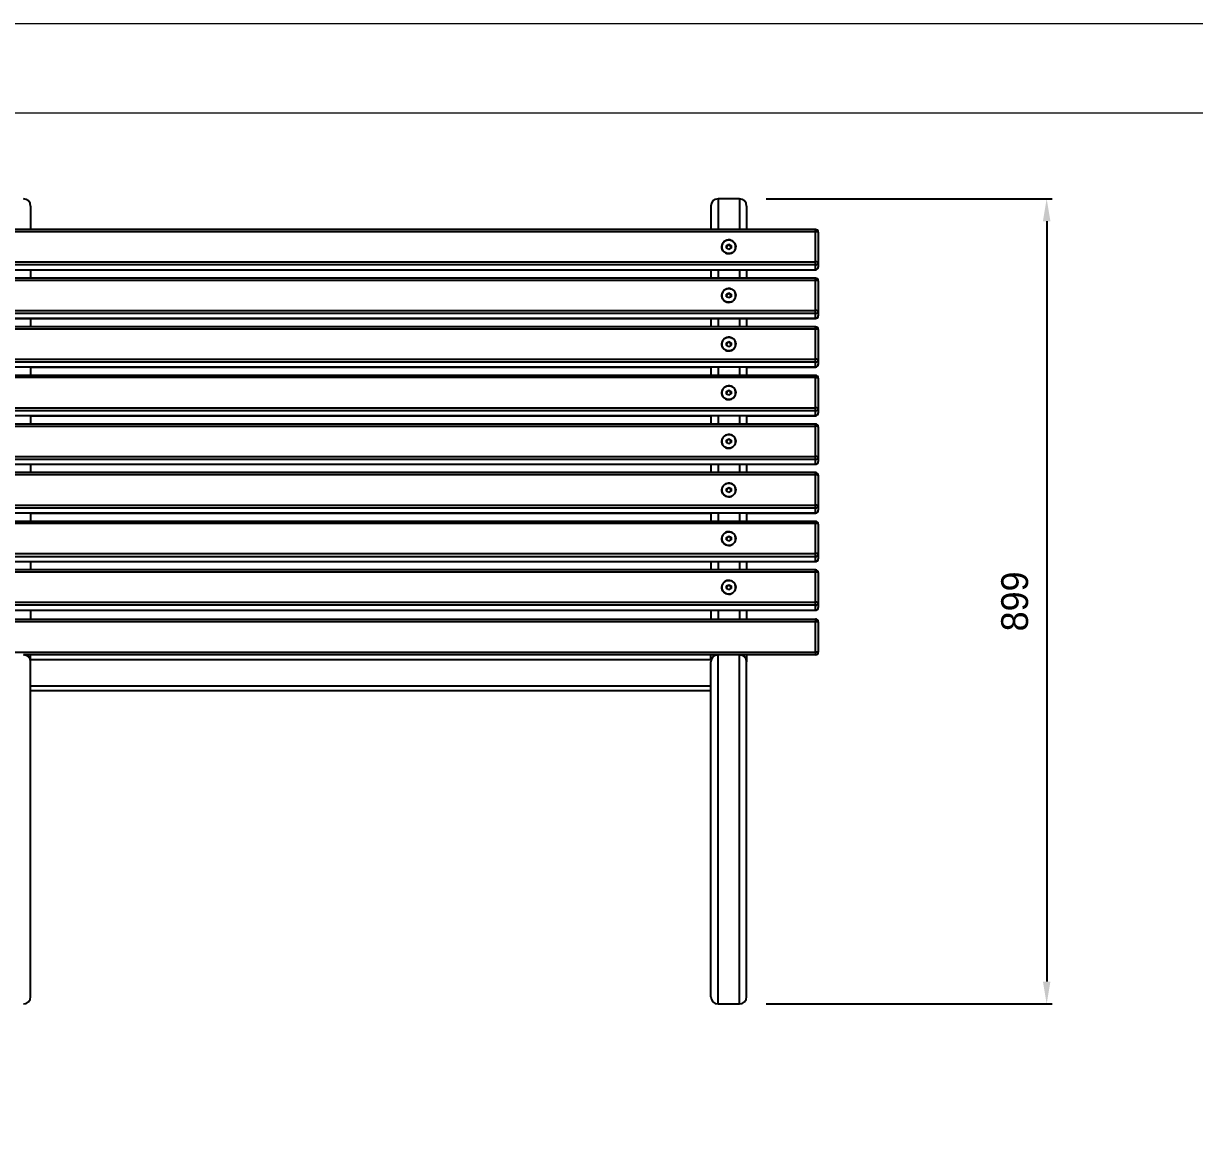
# Model space of a CAD drawing. Header units: millimetres. Extents: x 2692 to 8632, y -671 to 3529.
# Drawn here: x 3786 to 5095, y 2274 to 3529 of the extents above; entities that cross this region are included whole.
import ezdxf

# ---------------------------------------------------------------- set-up
doc = ezdxf.new("R2010")
doc.units = ezdxf.units.MM
doc.header["$PDSIZE"] = -1
doc.layers.add('tabelka', color=155, linetype='Continuous')
doc.layers.add('WYMIAR', color=96, linetype='Continuous')
doc.dimstyles.new('1-1', dxfattribs={"dimtxt": 30, "dimasz": 25, "dimexe": 6.25, "dimexo": 30, "dimgap": 20.625, "dimtad": 1, "dimdec": 1, "dimtxsty": 'Standard', "dimcen": 0, "dimclrd": 2, "dimclre": 2, "dimclrt": 2, "dimadec": 0, "dimazin": 0, "dimtfac": 1, "dimtdec": 1, "dimtmove": 0, "dimatfit": 3, "dimfxl": 0, "dimarcsym": 0})

# ---------------------------------------------------------------- blocks, each defined once
blk = doc.blocks.new('front')
for p, q in [((1102.1, -928.2), (1078.1, -928.2)), ((1078.1, -928.2), (1078.1, -962.4)), ((1102.1, -928.2), (1102.1, -962.4)), ((310.1, -936.2), (310.1, -962.4)), ((1070.1, -936.2), (1070.1, -962.4)), ((1110.1, -936.2), (1110.1, -962.4)), ((1187.1, -962.4), (-606.9, -962.4)), ((1187.1, -965), (-606.9, -965)), ((1187.1, -965), (1187.1, -962.4)), ((1187.1, -998.5), (1187.1, -965)), ((1190.1, -965.4), (1190.1, -999)), ((1087.6, -980.4), (1090, -978.9)), ((1087.6, -980.9), (1088.8, -980.2)), ((1087.6, -983.2), (1087.6, -980.4)), ((1088.8, -980.2), (1090, -979.4)), ((1090, -978.9), (1092.6, -980.3)), ((1090, -979.4), (1090, -978.9)), ((1090, -979.4), (1091.3, -980.1)), ((1091.3, -980.1), (1092.6, -980.8)), ((1092.6, -980.3), (1092.6, -983.1)), ((1092.6, -980.8), (1092.6, -980.3)), ((1092.6, -980.8), (1092.6, -982.3)), ((1090.1, -984.6), (1087.6, -983.2)), ((1092.6, -983.1), (1090.1, -984.6)), ((1092.6, -982.3), (1092.6, -983.1)), ((-606.9, -998.5), (1187.1, -998.5)), ((1187.1, -1002), (-606.9, -1002)), ((-606.9, -1007.3), (1187.1, -1007.3)), ((-606.9, -1007.3), (1187.1, -1007.3)), ((310.1, -1007.3), (310.1, -1016.8)), ((310.1, -1007.4), (1070.1, -1007.4)), ((1070.1, -1007.3), (1070.1, -1016.8)), ((1078.1, -1007.3), (1078.1, -1016.8)), ((1102.1, -1007.3), (1102.1, -1016.8)), ((1110.1, -1007.3), (1110.1, -1016.8)), ((1110.1, -1007.4), (1187.1, -1007.4)), ((1187.1, -1002), (1187.1, -998.5)), ((1187.1, -1007.3), (1187.1, -1002)), ((1187.1, -1007.3), (1187.1, -1007.3)), ((1187.1, -1007.3), (1187.1, -1007.4)), ((1190.1, -999), (1190.1, -1004.3)), ((1190.1, -1004.3), (1190.1, -1004.4)), ((1190.1, -1004.5), (1190.1, -1004.4)), ((1187.1, -1016.8), (-606.9, -1016.8)), ((1187.1, -1019.3), (-606.9, -1019.3)), ((1187.1, -1019.3), (1187.1, -1016.8)), ((1187.1, -1052.9), (1187.1, -1019.3)), ((1190.1, -1019.8), (1190.1, -1053.3)), ((1087.6, -1034.7), (1090, -1033.2)), ((1090, -1033.2), (1092.6, -1034.6)), ((1090, -1033.8), (1090, -1033.2)), ((1087.6, -1035.2), (1088.8, -1034.5)), ((1087.6, -1037.5), (1087.6, -1034.7)), ((1090.1, -1038.9), (1087.6, -1037.5)), ((1088.8, -1034.5), (1090, -1033.8)), ((1090, -1033.8), (1091.3, -1034.5)), ((1092.6, -1037.5), (1090.1, -1038.9)), ((1091.3, -1034.5), (1092.6, -1035.1)), ((1092.6, -1034.6), (1092.6, -1037.5)), ((1092.6, -1035.1), (1092.6, -1034.6)), ((1092.6, -1035.1), (1092.6, -1036.6)), ((1092.6, -1036.6), (1092.6, -1037.5)), ((-606.9, -1052.9), (1187.1, -1052.9)), ((1187.1, -1056.3), (-606.9, -1056.3)), ((1187.1, -1056.3), (1187.1, -1052.9)), ((1187.1, -1061.6), (1187.1, -1056.3)), ((1190.1, -1053.3), (1190.1, -1058.7)), ((1190.1, -1058.7), (1190.1, -1058.8)), ((1190.1, -1058.8), (1190.1, -1058.8)), ((-606.9, -1061.6), (1187.1, -1061.6)), ((-606.9, -1061.7), (1187.1, -1061.7)), ((1187.1, -1071.1), (-606.9, -1071.1)), ((310.1, -1061.7), (310.1, -1071.1)), ((310.1, -1061.8), (1070.1, -1061.8)), ((1070.1, -1061.7), (1070.1, -1071.1)), ((1078.1, -1061.7), (1078.1, -1071.1)), ((1102.1, -1061.7), (1102.1, -1071.1)), ((1110.1, -1061.7), (1110.1, -1071.1)), ((1110.1, -1061.8), (1187.1, -1061.8)), ((1187.1, -1061.7), (1187.1, -1061.6)), ((1187.1, -1061.7), (1187.1, -1061.8)), ((1187.1, -1073.6), (1187.1, -1071.1)), ((1187.1, -1073.6), (-606.9, -1073.6)), ((1187.1, -1107.2), (1187.1, -1073.6)), ((1190.1, -1074.1), (1190.1, -1107.7)), ((1087.6, -1089), (1090, -1087.5)), ((1087.6, -1089.6), (1088.8, -1088.8)), ((1087.6, -1091.9), (1087.6, -1089)), ((1090.1, -1093.3), (1087.6, -1091.9)), ((1088.8, -1088.8), (1090, -1088.1)), ((1090, -1087.5), (1092.6, -1088.9)), ((1090, -1088.1), (1090, -1087.5)), ((1090, -1088.1), (1091.3, -1088.8)), ((1092.6, -1091.8), (1090.1, -1093.3)), ((1091.3, -1088.8), (1092.6, -1089.5)), ((1092.6, -1088.9), (1092.6, -1091.8)), ((1092.6, -1089.5), (1092.6, -1088.9)), ((1092.6, -1089.5), (1092.6, -1090.9)), ((1092.6, -1090.9), (1092.6, -1091.8)), ((-606.9, -1107.2), (1187.1, -1107.2)), ((1187.1, -1110.6), (-606.9, -1110.6)), ((1187.1, -1110.6), (1187.1, -1107.2)), ((1187.1, -1115.9), (1187.1, -1110.6)), ((1190.1, -1107.7), (1190.1, -1113)), ((-606.9, -1115.9), (1187.1, -1115.9)), ((-606.9, -1116), (1187.1, -1116)), ((310.1, -1116), (310.1, -1125.4)), ((310.1, -1116.1), (1070.1, -1116.1)), ((1070.1, -1116), (1070.1, -1125.4)), ((1078.1, -1116), (1078.1, -1125.4)), ((1102.1, -1116), (1102.1, -1125.4)), ((1110.1, -1116), (1110.1, -1125.4)), ((1110.1, -1116.1), (1187.1, -1116.1)), ((1187.1, -1116), (1187.1, -1115.9)), ((1187.1, -1116), (1187.1, -1116.1)), ((1190.1, -1113), (1190.1, -1113.1)), ((1190.1, -1113.1), (1190.1, -1113.1)), ((1187.1, -1125.4), (-606.9, -1125.4)), ((1187.1, -1127.9), (-606.9, -1127.9)), ((1187.1, -1127.9), (1187.1, -1125.4)), ((1187.1, -1161.5), (1187.1, -1127.9)), ((1190.1, -1128.4), (1190.1, -1162)), ((1087.6, -1143.3), (1090, -1141.9)), ((1087.6, -1143.9), (1088.8, -1143.1)), ((1087.6, -1146.2), (1087.6, -1143.3)), ((1090.1, -1147.6), (1087.6, -1146.2)), ((1088.8, -1143.1), (1090, -1142.4)), ((1090, -1141.9), (1092.6, -1143.2)), ((1090, -1142.4), (1090, -1141.9)), ((1090, -1142.4), (1091.3, -1143.1)), ((1092.6, -1146.1), (1090.1, -1147.6)), ((1091.3, -1143.1), (1092.6, -1143.8)), ((1092.6, -1143.2), (1092.6, -1146.1)), ((1092.6, -1143.8), (1092.6, -1143.2)), ((1092.6, -1143.8), (1092.6, -1145.2)), ((1092.6, -1145.2), (1092.6, -1146.1)), ((-606.9, -1161.5), (1187.1, -1161.5)), ((1187.1, -1164.9), (1187.1, -1161.5)), ((1190.1, -1162), (1190.1, -1167.3)), ((1187.1, -1164.9), (-606.9, -1164.9)), ((-606.9, -1170.3), (1187.1, -1170.3)), ((-606.9, -1170.3), (1187.1, -1170.3)), ((310.1, -1170.3), (310.1, -1179.7)), ((310.1, -1170.4), (1070.1, -1170.4)), ((1070.1, -1170.3), (1070.1, -1179.7)), ((1078.1, -1170.3), (1078.1, -1179.7)), ((1102.1, -1170.3), (1102.1, -1179.7)), ((1110.1, -1170.3), (1110.1, -1179.7)), ((1110.1, -1170.4), (1187.1, -1170.4)), ((1187.1, -1170.3), (1187.1, -1164.9)), ((1187.1, -1170.3), (1187.1, -1170.3)), ((1187.1, -1170.3), (1187.1, -1170.4)), ((1190.1, -1167.3), (1190.1, -1167.4)), ((1190.1, -1167.4), (1190.1, -1167.4)), ((1187.1, -1179.7), (-606.9, -1179.7)), ((1187.1, -1182.3), (-606.9, -1182.3)), ((1187.1, -1182.3), (1187.1, -1179.7)), ((1187.1, -1215.8), (1187.1, -1182.3)), ((1190.1, -1182.7), (1190.1, -1216.3)), ((1087.6, -1197.7), (1090, -1196.2)), ((1087.6, -1198.2), (1088.8, -1197.5)), ((1087.6, -1200.5), (1087.6, -1197.7)), ((1090.1, -1201.9), (1087.6, -1200.5)), ((1088.8, -1197.5), (1090, -1196.7)), ((1090, -1196.2), (1092.6, -1197.6)), ((1090, -1196.7), (1090, -1196.2)), ((1090, -1196.7), (1091.3, -1197.4)), ((1092.6, -1200.4), (1090.1, -1201.9)), ((1091.3, -1197.4), (1092.6, -1198.1)), ((1092.6, -1197.6), (1092.6, -1200.4)), ((1092.6, -1198.1), (1092.6, -1197.6)), ((1092.6, -1198.1), (1092.6, -1199.5)), ((1092.6, -1199.5), (1092.6, -1200.4)), ((-606.9, -1215.8), (1187.1, -1215.8)), ((1187.1, -1219.3), (1187.1, -1215.8)), ((1190.1, -1216.3), (1190.1, -1221.6)), ((1187.1, -1219.3), (-606.9, -1219.3)), ((-606.9, -1224.6), (1187.1, -1224.6)), ((-606.9, -1224.6), (1187.1, -1224.6)), ((310.1, -1224.6), (310.1, -1234)), ((310.1, -1224.7), (1070.1, -1224.7)), ((1070.1, -1224.6), (1070.1, -1234)), ((1078.1, -1224.6), (1078.1, -1234)), ((1102.1, -1224.6), (1102.1, -1234)), ((1110.1, -1224.6), (1110.1, -1234)), ((1110.1, -1224.7), (1187.1, -1224.7)), ((1187.1, -1224.6), (1187.1, -1219.3)), ((1187.1, -1224.6), (1187.1, -1224.6)), ((1187.1, -1224.6), (1187.1, -1224.7)), ((1190.1, -1221.6), (1190.1, -1221.7)), ((1190.1, -1221.8), (1190.1, -1221.7)), ((1187.1, -1234), (-606.9, -1234)), ((1187.1, -1236.6), (-606.9, -1236.6)), ((1187.1, -1236.6), (1187.1, -1234)), ((1187.1, -1270.2), (1187.1, -1236.6)), ((1190.1, -1237), (1190.1, -1270.6)), ((1087.6, -1252), (1090, -1250.5)), ((1087.6, -1252.5), (1088.8, -1251.8)), ((1087.6, -1254.8), (1087.6, -1252)), ((1090.1, -1256.2), (1087.6, -1254.8)), ((1088.8, -1251.8), (1090, -1251.1)), ((1090, -1250.5), (1092.6, -1251.9)), ((1090, -1251.1), (1090, -1250.5)), ((1090, -1251.1), (1091.3, -1251.7)), ((1092.6, -1254.8), (1090.1, -1256.2)), ((1091.3, -1251.7), (1092.6, -1252.4)), ((1092.6, -1251.9), (1092.6, -1254.8)), ((1092.6, -1252.4), (1092.6, -1251.9)), ((1092.6, -1252.4), (1092.6, -1253.9)), ((1092.6, -1253.9), (1092.6, -1254.8)), ((-606.9, -1270.2), (1187.1, -1270.2)), ((1187.1, -1273.6), (-606.9, -1273.6)), ((-606.9, -1278.9), (1187.1, -1278.9)), ((-606.9, -1278.9), (1187.1, -1278.9)), ((310.1, -1278.9), (310.1, -1288.4)), ((310.1, -1279.1), (1070.1, -1279.1)), ((1070.1, -1278.9), (1070.1, -1288.4)), ((1078.1, -1278.9), (1078.1, -1288.4)), ((1102.1, -1278.9), (1102.1, -1288.4)), ((1110.1, -1278.9), (1110.1, -1288.4)), ((1110.1, -1279.1), (1187.1, -1279.1)), ((1187.1, -1273.6), (1187.1, -1270.2)), ((1187.1, -1278.9), (1187.1, -1273.6)), ((1187.1, -1278.9), (1187.1, -1278.9)), ((1187.1, -1278.9), (1187.1, -1279.1)), ((1190.1, -1270.6), (1190.1, -1275.9)), ((1190.1, -1275.9), (1190.1, -1276.1)), ((1190.1, -1276.1), (1190.1, -1276.1)), ((1187.1, -1288.4), (-606.9, -1288.4)), ((1187.1, -1290.9), (-606.9, -1290.9)), ((1187.1, -1290.9), (1187.1, -1288.4)), ((1187.1, -1324.5), (1187.1, -1290.9)), ((1190.1, -1291.4), (1190.1, -1324.9)), ((1087.6, -1306.3), (1090, -1304.8)), ((1087.6, -1306.8), (1088.8, -1306.1)), ((1087.6, -1309.2), (1087.6, -1306.3)), ((1088.8, -1306.1), (1090, -1305.4)), ((1090, -1304.8), (1092.6, -1306.2)), ((1090, -1305.4), (1090, -1304.8)), ((1090, -1305.4), (1091.3, -1306.1)), ((1091.3, -1306.1), (1092.6, -1306.8)), ((1092.6, -1306.2), (1092.6, -1309.1)), ((1092.6, -1306.8), (1092.6, -1306.2)), ((1092.6, -1306.8), (1092.6, -1308.2)), ((1092.6, -1308.2), (1092.6, -1309.1)), ((1090.1, -1310.6), (1087.6, -1309.2)), ((1092.6, -1309.1), (1090.1, -1310.6)), ((-606.9, -1324.5), (1187.1, -1324.5)), ((1187.1, -1327.9), (-606.9, -1327.9)), ((-606.9, -1333.2), (1187.1, -1333.2)), ((-606.9, -1333.3), (1187.1, -1333.3)), ((310.1, -1333.3), (310.1, -1342.7)), ((310.1, -1333.4), (1070.1, -1333.4)), ((1070.1, -1333.3), (1070.1, -1342.7)), ((1078.1, -1333.3), (1078.1, -1342.7)), ((1102.1, -1333.3), (1102.1, -1342.7)), ((1110.1, -1333.3), (1110.1, -1342.7)), ((1110.1, -1333.4), (1187.1, -1333.4)), ((1187.1, -1327.9), (1187.1, -1324.5)), ((1187.1, -1333.2), (1187.1, -1327.9)), ((1187.1, -1333.3), (1187.1, -1333.2)), ((1187.1, -1333.3), (1187.1, -1333.4)), ((1190.1, -1324.9), (1190.1, -1330.3)), ((1190.1, -1330.3), (1190.1, -1330.4)), ((1190.1, -1330.4), (1190.1, -1330.4)), ((1187.1, -1342.7), (-606.9, -1342.7)), ((1187.1, -1345.2), (-606.9, -1345.2)), ((1187.1, -1345.2), (1187.1, -1342.7)), ((1187.1, -1378.8), (1187.1, -1345.2)), ((1190.1, -1345.7), (1190.1, -1379.3)), ((1087.6, -1360.6), (1090, -1359.2)), ((1087.6, -1361.2), (1088.8, -1360.4)), ((1087.6, -1363.5), (1087.6, -1360.6)), ((1088.8, -1360.4), (1090, -1359.7)), ((1090, -1359.2), (1092.6, -1360.5)), ((1090, -1359.7), (1090, -1359.2)), ((1090, -1359.7), (1091.3, -1360.4)), ((1091.3, -1360.4), (1092.6, -1361.1)), ((1092.6, -1360.5), (1092.6, -1363.4)), ((1092.6, -1361.1), (1092.6, -1360.5)), ((1090.1, -1364.9), (1087.6, -1363.5)), ((1092.6, -1363.4), (1090.1, -1364.9)), ((1092.6, -1361.1), (1092.6, -1362.5)), ((1092.6, -1362.5), (1092.6, -1363.4)), ((-606.9, -1378.8), (1187.1, -1378.8)), ((1187.1, -1382.2), (-606.9, -1382.2)), ((1187.1, -1382.2), (1187.1, -1378.8)), ((1187.1, -1387.6), (1187.1, -1382.2)), ((1190.1, -1379.3), (1190.1, -1384.6)), ((1190.1, -1384.6), (1190.1, -1384.7)), ((1190.1, -1384.7), (1190.1, -1384.7)), ((-606.9, -1387.6), (1187.1, -1387.6)), ((-606.9, -1387.6), (1187.1, -1387.6)), ((-606.9, -1397.5), (1187.1, -1397.5)), ((310.1, -1387.6), (310.1, -1397.5)), ((310.1, -1387.7), (1070.1, -1387.7)), ((1070.1, -1387.6), (1070.1, -1397.5)), ((1078.1, -1387.6), (1078.1, -1397.5)), ((1102.1, -1387.6), (1102.1, -1397.5)), ((1110.1, -1387.6), (1110.1, -1397.5)), ((1110.1, -1387.7), (1187.1, -1387.7)), ((1187.1, -1387.6), (1187.1, -1387.7)), ((1187.1, -1387.6), (1187.1, -1387.6)), ((1187.1, -1397.5), (1187.1, -1400.5)), ((1187.1, -1400.5), (-606.9, -1400.5)), ((1187.1, -1434.5), (1187.1, -1400.5)), ((1190.1, -1400.5), (1187.1, -1400.5)), ((1190.1, -1400.5), (1190.1, -1434.5)), ((-606.9, -1434.5), (1187.1, -1434.5)), ((1078.1, -1437.5), (302.1, -1437.5)), ((310.1, -1442.7), (310.1, -1437.5)), ((1070.1, -1442.7), (1070.1, -1437.5)), ((1102.1, -1437.5), (1078.1, -1437.5)), ((1078.1, -1827.5), (1078.1, -1437.5)), ((1187.1, -1437.5), (1102.1, -1437.5)), ((1102.1, -1827.5), (1102.1, -1437.5)), ((1110.1, -1437.5), (1110.1, -1445.5)), ((1187.1, -1434.5), (1187.1, -1437.5)), ((1190.1, -1434.5), (1187.1, -1434.5)), ((310.1, -1442.7), (1070.1, -1442.7)), ((310.1, -1819.5), (310.1, -1445.5)), ((1070.1, -1819.5), (1070.1, -1445.5)), ((1110.1, -1819.5), (1110.1, -1445.5)), ((310.1, -1472.3), (1070.1, -1472.3)), ((310.1, -1477.5), (1070.1, -1477.5)), ((1078.1, -1827.5), (1102.1, -1827.5))]:
    blk.add_line(p, q)
at = {"flags": 128}
for points in [[(1082.3, -981.9), (1082.5, -983.5), (1083.1, -985.1), (1084, -986.5), (1085.2, -987.7), (1086.6, -988.6), (1088.1, -989.2), (1089.8, -989.4), (1091.5, -989.3), (1093.1, -988.8), (1094.6, -988), (1095.8, -986.9), (1096.8, -985.6), (1097.5, -984.1), (1097.8, -982.4), (1097.8, -980.8), (1097.4, -979.2), (1096.7, -977.7), (1095.6, -976.4), (1094.3, -975.3), (1092.8, -974.6), (1091.2, -974.1), (1089.5, -974.1), (1087.9, -974.4), (1086.3, -975), (1084.9, -976), (1083.8, -977.2), (1083, -978.6), (1082.5, -980.2), (1082.3, -981.9)], [(1090.1, -974.1), (1091.8, -974.2), (1093.4, -974.8), (1094.8, -975.6), (1096, -976.8), (1097, -978.2), (1097.6, -979.7), (1097.9, -981.3), (1097.8, -983), (1097.3, -984.6), (1096.5, -986.1), (1095.4, -987.3), (1094.1, -988.3), (1092.6, -989), (1090.9, -989.4), (1089.2, -989.4), (1087.6, -989), (1086.1, -988.3), (1084.7, -987.3), (1083.6, -986.1), (1082.9, -984.6), (1082.4, -983), (1082.3, -981.3), (1082.6, -979.7), (1083.2, -978.2), (1084.2, -976.8), (1085.4, -975.6), (1086.8, -974.8), (1088.4, -974.2), (1090.1, -974.1)], [(1082.3, -1036.2), (1082.5, -1037.9), (1083.1, -1039.4), (1084, -1040.8), (1085.2, -1042), (1086.6, -1042.9), (1088.1, -1043.5), (1089.8, -1043.8), (1091.5, -1043.6), (1093.1, -1043.2), (1094.6, -1042.4), (1095.8, -1041.3), (1096.8, -1039.9), (1097.5, -1038.4), (1097.8, -1036.8), (1097.8, -1035.1), (1097.4, -1033.5), (1096.7, -1032), (1095.6, -1030.7), (1094.3, -1029.6), (1092.8, -1028.9), (1091.2, -1028.5), (1089.5, -1028.4), (1087.9, -1028.7), (1086.3, -1029.3), (1084.9, -1030.3), (1083.8, -1031.5), (1083, -1033), (1082.5, -1034.6), (1082.3, -1036.2)], [(1090.1, -1028.4), (1091.8, -1028.6), (1093.4, -1029.1), (1094.8, -1030), (1096, -1031.1), (1097, -1032.5), (1097.6, -1034), (1097.9, -1035.7), (1097.8, -1037.3), (1097.3, -1038.9), (1096.5, -1040.4), (1095.4, -1041.7), (1094.1, -1042.7), (1092.6, -1043.4), (1090.9, -1043.7), (1089.2, -1043.7), (1087.6, -1043.4), (1086.1, -1042.7), (1084.7, -1041.7), (1083.6, -1040.4), (1082.9, -1038.9), (1082.4, -1037.3), (1082.3, -1035.7), (1082.6, -1034), (1083.2, -1032.5), (1084.2, -1031.1), (1085.4, -1030), (1086.8, -1029.1), (1088.4, -1028.6), (1090.1, -1028.4)], [(1082.3, -1090.5), (1082.5, -1092.2), (1083.1, -1093.7), (1084, -1095.2), (1085.2, -1096.3), (1086.6, -1097.3), (1088.1, -1097.8), (1089.8, -1098.1), (1091.5, -1098), (1093.1, -1097.5), (1094.6, -1096.7), (1095.8, -1095.6), (1096.8, -1094.2), (1097.5, -1092.7), (1097.8, -1091.1), (1097.8, -1089.4), (1097.4, -1087.8), (1096.7, -1086.3), (1095.6, -1085), (1094.3, -1084), (1092.8, -1083.2), (1091.2, -1082.8), (1089.5, -1082.7), (1087.9, -1083), (1086.3, -1083.7), (1084.9, -1084.6), (1083.8, -1085.9), (1083, -1087.3), (1082.5, -1088.9), (1082.3, -1090.5)], [(1090.1, -1082.7), (1091.8, -1082.9), (1093.4, -1083.4), (1094.8, -1084.3), (1096, -1085.4), (1097, -1086.8), (1097.6, -1088.3), (1097.9, -1090), (1097.8, -1091.6), (1097.3, -1093.2), (1096.5, -1094.7), (1095.4, -1096), (1094.1, -1097), (1092.6, -1097.7), (1090.9, -1098), (1089.2, -1098), (1087.6, -1097.7), (1086.1, -1097), (1084.7, -1096), (1083.6, -1094.7), (1082.9, -1093.2), (1082.4, -1091.6), (1082.3, -1090), (1082.6, -1088.3), (1083.2, -1086.8), (1084.2, -1085.4), (1085.4, -1084.3), (1086.8, -1083.4), (1088.4, -1082.9), (1090.1, -1082.7)], [(1090.1, -1137), (1091.8, -1137.2), (1093.4, -1137.7), (1094.8, -1138.6), (1096, -1139.7), (1097, -1141.1), (1097.6, -1142.7), (1097.9, -1144.3), (1097.8, -1146), (1097.3, -1147.6), (1096.5, -1149), (1095.4, -1150.3), (1094.1, -1151.3), (1092.6, -1152), (1090.9, -1152.4), (1089.2, -1152.4), (1087.6, -1152), (1086.1, -1151.3), (1084.7, -1150.3), (1083.6, -1149), (1082.9, -1147.6), (1082.4, -1146), (1082.3, -1144.3), (1082.6, -1142.7), (1083.2, -1141.1), (1084.2, -1139.7), (1085.4, -1138.6), (1086.8, -1137.7), (1088.4, -1137.2), (1090.1, -1137)], [(1082.3, -1144.9), (1082.5, -1146.5), (1083.1, -1148.1), (1084, -1149.5), (1085.2, -1150.7), (1086.6, -1151.6), (1088.1, -1152.2), (1089.8, -1152.4), (1091.5, -1152.3), (1093.1, -1151.8), (1094.6, -1151), (1095.8, -1149.9), (1096.8, -1148.6), (1097.5, -1147), (1097.8, -1145.4), (1097.8, -1143.8), (1097.4, -1142.1), (1096.7, -1140.6), (1095.6, -1139.3), (1094.3, -1138.3), (1092.8, -1137.5), (1091.2, -1137.1), (1089.5, -1137.1), (1087.9, -1137.3), (1086.3, -1138), (1084.9, -1138.9), (1083.8, -1140.2), (1083, -1141.6), (1082.5, -1143.2), (1082.3, -1144.9)], [(1082.3, -1199.2), (1082.5, -1200.8), (1083.1, -1202.4), (1084, -1203.8), (1085.2, -1205), (1086.6, -1205.9), (1088.1, -1206.5), (1089.8, -1206.7), (1091.5, -1206.6), (1093.1, -1206.1), (1094.6, -1205.3), (1095.8, -1204.2), (1096.8, -1202.9), (1097.5, -1201.4), (1097.8, -1199.7), (1097.8, -1198.1), (1097.4, -1196.5), (1096.7, -1195), (1095.6, -1193.7), (1094.3, -1192.6), (1092.8, -1191.9), (1091.2, -1191.4), (1089.5, -1191.4), (1087.9, -1191.7), (1086.3, -1192.3), (1084.9, -1193.3), (1083.8, -1194.5), (1083, -1195.9), (1082.5, -1197.5), (1082.3, -1199.2)], [(1090.1, -1191.4), (1091.8, -1191.5), (1093.4, -1192.1), (1094.8, -1192.9), (1096, -1194.1), (1097, -1195.4), (1097.6, -1197), (1097.9, -1198.6), (1097.8, -1200.3), (1097.3, -1201.9), (1096.5, -1203.4), (1095.4, -1204.6), (1094.1, -1205.6), (1092.6, -1206.3), (1090.9, -1206.7), (1089.2, -1206.7), (1087.6, -1206.3), (1086.1, -1205.6), (1084.7, -1204.6), (1083.6, -1203.4), (1082.9, -1201.9), (1082.4, -1200.3), (1082.3, -1198.6), (1082.6, -1197), (1083.2, -1195.4), (1084.2, -1194.1), (1085.4, -1192.9), (1086.8, -1192.1), (1088.4, -1191.5), (1090.1, -1191.4)], [(1082.3, -1253.5), (1082.5, -1255.2), (1083.1, -1256.7), (1084, -1258.1), (1085.2, -1259.3), (1086.6, -1260.2), (1088.1, -1260.8), (1089.8, -1261.1), (1091.5, -1260.9), (1093.1, -1260.5), (1094.6, -1259.7), (1095.8, -1258.6), (1096.8, -1257.2), (1097.5, -1255.7), (1097.8, -1254.1), (1097.8, -1252.4), (1097.4, -1250.8), (1096.7, -1249.3), (1095.6, -1248), (1094.3, -1246.9), (1092.8, -1246.2), (1091.2, -1245.8), (1089.5, -1245.7), (1087.9, -1246), (1086.3, -1246.6), (1084.9, -1247.6), (1083.8, -1248.8), (1083, -1250.3), (1082.5, -1251.8), (1082.3, -1253.5)], [(1090.1, -1245.7), (1091.8, -1245.9), (1093.4, -1246.4), (1094.8, -1247.2), (1096, -1248.4), (1097, -1249.8), (1097.6, -1251.3), (1097.9, -1253), (1097.8, -1254.6), (1097.3, -1256.2), (1096.5, -1257.7), (1095.4, -1258.9), (1094.1, -1260), (1092.6, -1260.7), (1090.9, -1261), (1089.2, -1261), (1087.6, -1260.7), (1086.1, -1260), (1084.7, -1258.9), (1083.6, -1257.7), (1082.9, -1256.2), (1082.4, -1254.6), (1082.3, -1253), (1082.6, -1251.3), (1083.2, -1249.8), (1084.2, -1248.4), (1085.4, -1247.2), (1086.8, -1246.4), (1088.4, -1245.9), (1090.1, -1245.7)], [(1082.3, -1307.8), (1082.5, -1309.5), (1083.1, -1311), (1084, -1312.4), (1085.2, -1313.6), (1086.6, -1314.5), (1088.1, -1315.1), (1089.8, -1315.4), (1091.5, -1315.3), (1093.1, -1314.8), (1094.6, -1314), (1095.8, -1312.9), (1096.8, -1311.5), (1097.5, -1310), (1097.8, -1308.4), (1097.8, -1306.7), (1097.4, -1305.1), (1096.7, -1303.6), (1095.6, -1302.3), (1094.3, -1301.3), (1092.8, -1300.5), (1091.2, -1300.1), (1089.5, -1300), (1087.9, -1300.3), (1086.3, -1301), (1084.9, -1301.9), (1083.8, -1303.1), (1083, -1304.6), (1082.5, -1306.2), (1082.3, -1307.8)], [(1090.1, -1300), (1091.8, -1300.2), (1093.4, -1300.7), (1094.8, -1301.6), (1096, -1302.7), (1097, -1304.1), (1097.6, -1305.6), (1097.9, -1307.3), (1097.8, -1308.9), (1097.3, -1310.5), (1096.5, -1312), (1095.4, -1313.3), (1094.1, -1314.3), (1092.6, -1315), (1090.9, -1315.3), (1089.2, -1315.3), (1087.6, -1315), (1086.1, -1314.3), (1084.7, -1313.3), (1083.6, -1312), (1082.9, -1310.5), (1082.4, -1308.9), (1082.3, -1307.3), (1082.6, -1305.6), (1083.2, -1304.1), (1084.2, -1302.7), (1085.4, -1301.6), (1086.8, -1300.7), (1088.4, -1300.2), (1090.1, -1300)], [(1082.3, -1362.1), (1082.5, -1363.8), (1083.1, -1365.4), (1084, -1366.8), (1085.2, -1368), (1086.6, -1368.9), (1088.1, -1369.5), (1089.8, -1369.7), (1091.5, -1369.6), (1093.1, -1369.1), (1094.6, -1368.3), (1095.8, -1367.2), (1096.8, -1365.9), (1097.5, -1364.3), (1097.8, -1362.7), (1097.8, -1361), (1097.4, -1359.4), (1096.7, -1357.9), (1095.6, -1356.6), (1094.3, -1355.6), (1092.8, -1354.8), (1091.2, -1354.4), (1089.5, -1354.3), (1087.9, -1354.6), (1086.3, -1355.3), (1084.9, -1356.2), (1083.8, -1357.5), (1083, -1358.9), (1082.5, -1360.5), (1082.3, -1362.1)], [(1090.1, -1354.3), (1091.8, -1354.5), (1093.4, -1355), (1094.8, -1355.9), (1096, -1357), (1097, -1358.4), (1097.6, -1360), (1097.9, -1361.6), (1097.8, -1363.3), (1097.3, -1364.9), (1096.5, -1366.3), (1095.4, -1367.6), (1094.1, -1368.6), (1092.6, -1369.3), (1090.9, -1369.7), (1089.2, -1369.7), (1087.6, -1369.3), (1086.1, -1368.6), (1084.7, -1367.6), (1083.6, -1366.3), (1082.9, -1364.9), (1082.4, -1363.3), (1082.3, -1361.6), (1082.6, -1360), (1083.2, -1358.4), (1084.2, -1357), (1085.4, -1355.9), (1086.8, -1355), (1088.4, -1354.5), (1090.1, -1354.3)]]:
    blk.add_lwpolyline(points, dxfattribs=at)
for centre, radius, start, end in [((302.1, -936.2), 8, 0, 90), ((1078.1, -936.2), 8, 90, 180), ((1102.1, -936.2), 8, 0, 90), ((1187.1, -965.4), 3, 0, 90), ((1187.8, -970.1), 5.2, 64.1286, 98.0898), ((1090.1, -982.3), 2.47, 120.5239, 175.8053), ((1090.1, -982.4), 2.54, 61.3371, 120.6508), ((1090.1, -982.3), 2.48, 1.1563, 61.483), ((1090, -982.3), 2.46, 186.1547, 205.0533), ((1090.1, -982.3), 2.46, 336.5956, 0.9878), ((1187.8, -1003.7), 5.2, 64.1286, 98.0898), ((1187.1, -999), 2.98, 269.6482, 359.6416), ((1187.1, -1004.3), 3, 270, 0), ((1187.1, -1004.3), 2.98, 269.6494, 359.6405), ((1187.1, -1004.4), 3, 270, 0), ((1187.1, -1019.8), 3, 0, 90), ((1187.8, -1024.4), 5.2, 64.1268, 98.0916), ((1090.1, -1036.6), 2.47, 120.5244, 175.8049), ((1090, -1036.6), 2.46, 186.1538, 205.053), ((1090.1, -1036.7), 2.54, 61.338, 120.6486), ((1090.1, -1036.6), 2.48, 1.157, 61.483), ((1090.1, -1036.6), 2.46, 336.5956, 0.9884), ((1187.8, -1058), 5.2, 64.1268, 98.0916), ((1187.1, -1053.3), 2.98, 269.6486, 359.6413), ((1187.1, -1058.7), 3, 270, 0), ((1187.1, -1058.6), 2.98, 269.6482, 359.6416), ((1187.1, -1058.8), 3, 270, 0), ((1187.1, -1074.1), 3, 0, 90), ((1187.8, -1078.8), 5.2, 64.1272, 98.0901), ((1090.1, -1091), 2.47, 120.5244, 175.8049), ((1090, -1090.9), 2.46, 186.1538, 205.0542), ((1090.1, -1091), 2.54, 61.3402, 120.6478), ((1090.1, -1091), 2.48, 1.1568, 61.4826), ((1090.1, -1090.9), 2.46, 336.5921, 0.9912), ((1187.8, -1112.3), 5.2, 64.1272, 98.0901), ((1187.1, -1107.6), 2.98, 269.6482, 359.641), ((1187.1, -1113), 3, 270, 0), ((1187.1, -1113), 2.98, 269.6486, 359.6413), ((1187.1, -1113.1), 3, 270, 0), ((1187.1, -1128.4), 3, 0, 90), ((1187.8, -1133.1), 5.2, 64.1286, 98.0898), ((1090.1, -1145.3), 2.47, 120.5239, 175.8053), ((1090, -1145.3), 2.46, 186.1547, 205.0533), ((1090.1, -1145.3), 2.54, 61.3371, 120.6508), ((1090.1, -1145.3), 2.48, 1.1563, 61.483), ((1090.1, -1145.3), 2.46, 336.5956, 0.9878), ((1187.8, -1166.7), 5.2, 64.1286, 98.0898), ((1187.1, -1162), 2.98, 269.6482, 359.6416), ((1187.1, -1167.3), 3, 270, 0), ((1187.1, -1167.3), 2.98, 269.6494, 359.6405), ((1187.1, -1167.4), 3, 270, 0), ((1187.1, -1182.7), 3, 0, 90), ((1187.8, -1187.4), 5.2, 64.1281, 98.0897), ((1090.1, -1199.6), 2.47, 120.5249, 175.8047), ((1090, -1199.6), 2.46, 186.1524, 205.0556), ((1090.1, -1199.6), 2.54, 61.3391, 120.6482), ((1090.1, -1199.6), 2.48, 1.1569, 61.4824), ((1090.1, -1199.6), 2.46, 336.5938, 0.9895), ((1187.8, -1221), 5.2, 64.1279, 98.09), ((1187.1, -1216.3), 2.98, 269.6489, 359.641), ((1187.1, -1221.6), 3, 270, 0), ((1187.1, -1221.6), 2.98, 269.6484, 359.6414), ((1187.1, -1221.7), 3, 270, 0), ((1187.1, -1237), 3, 0, 90), ((1187.8, -1241.7), 5.2, 64.1277, 98.0907), ((1090.1, -1253.9), 2.47, 120.5242, 175.8051), ((1090, -1253.9), 2.46, 186.1516, 205.0564), ((1090.1, -1254), 2.54, 61.3375, 120.6497), ((1090.1, -1253.9), 2.48, 1.1569, 61.4828), ((1090.1, -1253.9), 2.46, 336.5956, 0.9881), ((1187.8, -1275.3), 5.2, 64.1277, 98.0907), ((1187.1, -1270.6), 2.98, 269.6484, 359.6414), ((1187.1, -1275.9), 3, 270, 0), ((1187.1, -1275.9), 2.98, 269.6487, 359.6412), ((1187.1, -1276.1), 3, 270, 0), ((1187.1, -1291.4), 3, 0, 90), ((1187.8, -1296), 5.2, 64.1279, 98.09), ((1090.1, -1308.2), 2.47, 120.5244, 175.805), ((1090.1, -1308.3), 2.54, 61.3391, 120.6482), ((1090.1, -1308.2), 2.48, 1.1567, 61.4828), ((1090.1, -1308.2), 2.46, 336.5939, 0.9896), ((1090, -1308.2), 2.46, 186.1527, 205.0547), ((1187.8, -1329.6), 5.2, 64.1278, 98.0903), ((1187.1, -1324.9), 2.98, 269.6487, 359.6412), ((1187.1, -1330.3), 3, 270, 0), ((1187.1, -1330.2), 2.98, 269.6486, 359.6413), ((1187.1, -1330.4), 3, 270, 0), ((1187.1, -1345.7), 3, 0, 90), ((1187.8, -1350.4), 5.2, 64.1278, 98.0903), ((1090.1, -1362.6), 2.47, 120.5241, 175.8053), ((1090.1, -1362.6), 2.54, 61.3383, 120.649), ((1090.1, -1362.6), 2.48, 1.1567, 61.4828), ((1090, -1362.6), 2.46, 186.1529, 205.0548), ((1090.1, -1362.6), 2.46, 336.5937, 0.9896), ((1187.8, -1383.9), 5.2, 64.1278, 98.0903), ((1187.1, -1379.3), 2.98, 269.6486, 359.6412), ((1187.1, -1384.6), 3, 270, 0), ((1187.1, -1384.6), 2.98, 269.6486, 359.6412), ((1187.1, -1384.7), 3, 270, 0), ((1187.1, -1400.5), 3, 0, 90), ((302.1, -1445.5), 8, 0, 90), ((1078.1, -1445.5), 8, 90, 180), ((1102.1, -1445.5), 8, 0, 90), ((1187.1, -1434.5), 3, 270, 0), ((302.1, -1819.5), 8, 270, 0), ((1078.1, -1819.5), 8, 180, 270), ((1102.1, -1819.5), 8, 270, 0)]:
    blk.add_arc(centre, radius, start, end)
blk = doc.blocks.new('*D7')
at = {"layer": 'Defpoints', "color": 0}
for p in [(4586.4, 3332.8), (4586.4, 2433.5), (4929.6, 2433.5)]:
    blk.add_point(p, dxfattribs=at)
at = {"layer": 'WYMIAR', "color": 2, "lineweight": -2}
for p, q in [((4616.4, 3332.8), (4935.9, 3332.8)), ((4929.6, 3307.8), (4929.6, 2458.5)), ((4616.4, 2433.5), (4935.9, 2433.5))]:
    blk.add_line(p, q, dxfattribs=at)
at = {"layer": 'WYMIAR', "color": 2}
for points in [[(4925.4, 3307.8), (4933.8, 3307.8), (4929.6, 3332.8)], [(4925.4, 2458.5), (4933.8, 2458.5), (4929.6, 2433.5)]]:
    blk.add_solid(points, dxfattribs=at)
at = {"layer": 'WYMIAR', "color": 2, "insert": (4894, 2883.1), "char_height": 30, "attachment_point": 5, "rotation": 90}
blk.add_mtext('899', dxfattribs=at)

msp = doc.modelspace()

# ---------------------------------------------------------------- linework, layer by layer
at = {"layer": 'tabelka', "lineweight": 5}
for points in [[(2691.68, 3528.68), (8631.68, 3528.68), (8631.68, -671.32), (2691.68, -671.32)], [(2791.68, 3428.68), (8531.68, 3428.68), (8531.68, -571.32), (2791.68, -571.32)]]:
    msp.add_lwpolyline(points, close=True, dxfattribs=at)

# ---------------------------------------------------------------- block references
msp.add_blockref('front', (3484.33, 4260.93))

# ---------------------------------------------------------------- dimensions: what is measured, and where the dimension line sits
at = {"layer": 'WYMIAR'}
dim = msp.add_linear_dim(base=(4929.61, 2433.47), p1=(4586.42, 3332.76), p2=(4586.42, 2433.47), angle=90, text='899', dimstyle='1-1', dxfattribs=at)
dim.commit()
dim.dimension.update_dxf_attribs({"geometry": '*D7', "text_midpoint": (4893.98, 2883.11)})

doc.saveas('drawing.dxf')
